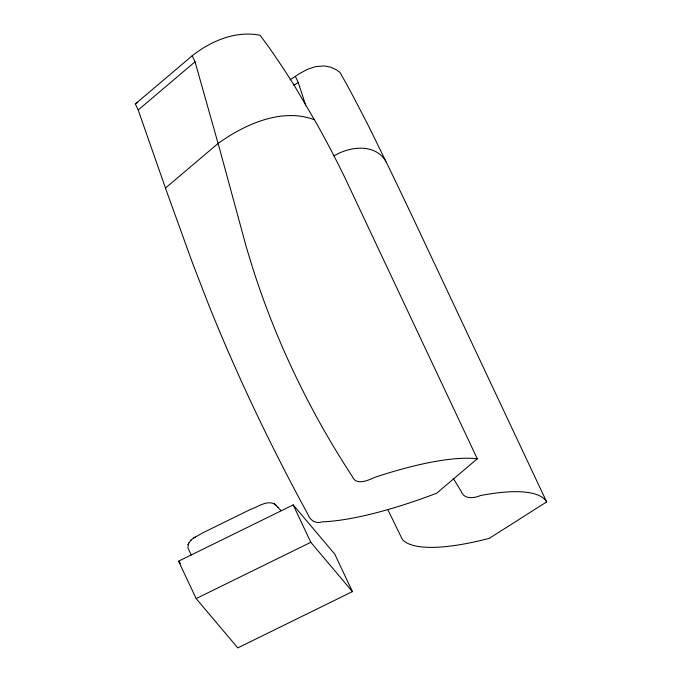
<?xml version="1.0" encoding="UTF-8"?>
<svg xmlns="http://www.w3.org/2000/svg" width="682" height="682" viewBox="0 0 682 682"><rect width="100%" height="100%" fill="white"/><g stroke="black" fill="none" stroke-linecap="round" stroke-linejoin="round"><path stroke-width="1.02" d="M188.258 544.151L187.959 547.885L191.258 555.029M188.547 543.469L191.054 540.05M188.019 544.748L188.795 542.889M135.343 103.945L192.205 55.762C211.122 40.954 235.716 30.409 260.081 35.259L269.04 47.416A462.89 211.582 57.2 0 1 294.147 85.25L317.045 124.329A444.008 174.277 58.5 0 1 344.623 177.09L477.298 458.79L436.659 493.231A203.961 50.724 -25.2 0 1 322.066 521.866C315.357 524.091 310.046 520.187 307.821 514.194A859.644 337.411 58.5 0 1 209.331 306.474L193.066 264.505L166.868 192.068L138.19 109.99L135.343 103.945L137.747 102.291M138.19 109.99L195.043 61.798L192.205 55.762M165.462 188.053L218.087 143.459C244.949 124.226 281.632 107.645 314.035 119.597M193.321 538.243L202.725 532.872L250.345 509.488C257.591 507.212 266.662 499.855 274.505 504.041M190.568 540.442L194.31 537.552M290.021 79.837L299.475 73.605L307.65 69.197L315.561 66.623L324.052 65.941L330.497 67.109L336.499 69.854L339.943 72.42L347.377 85.497A462.89 61.303 62.8 0 1 368.391 125.676L388.331 166.382A444.008 27.05 63.9 0 1 414.059 220.158L546.657 501.901L489.156 538.422A203.961 50.724 -25.2 0 1 406.302 542.642L403.062 540.314L401.877 538.49L388.075 510.145M293.754 85.31L298.23 82.471L295.383 76.435M385.543 161.498L385.859 161.293C374.878 143.015 349.593 146.442 333.873 155.956M194.737 537.288L195.231 536.99M178.556 561.184L293.209 504.902L334.828 554.219L352.423 591.618L237.762 647.9L196.152 598.574L178.556 561.184L180.602 563.613M196.152 598.574L310.804 542.292L352.423 591.618M275.085 504.492L280.839 510.417M274.002 503.648L276.04 505.328M277.83 507.076L278.273 507.519M293.209 504.902L310.804 542.292M298.23 82.471L305.638 105.088M195.043 61.798L219.272 147.662L246.466 247.6L253.116 269.364A859.644 785.817 29.4 0 0 352.304 476.496C355.961 485.968 368.442 480.298 374.461 477.46A203.961 50.724 -25.2 0 1 477.298 458.79M546.657 501.901A203.961 50.724 -25.2 0 0 480.443 495.55C474.297 498.278 463.965 499.565 461.254 491.458A859.644 641.506 48.1 0 1 453.3 478.372"/></g></svg>
